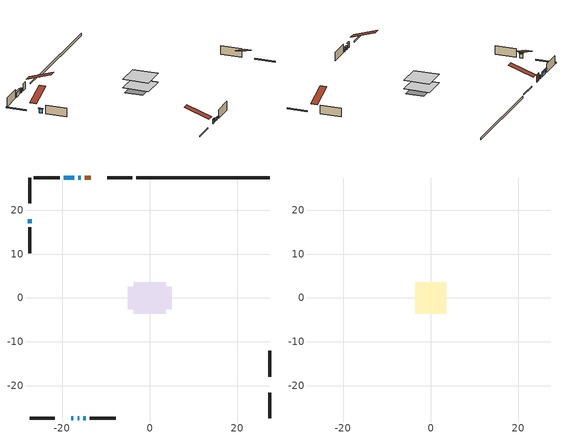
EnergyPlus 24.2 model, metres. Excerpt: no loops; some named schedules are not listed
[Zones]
conditioned space
 floor outside (Floor1 construction): -3.59,-3.59 -3.59,3.59 3.59,3.59 3.59,-3.59 z0.64
 floor adiabatic (Floor3 construction): -3.59,-3.59 -3.59,3.59 3.59,3.59 3.59,-3.59 z0.64
 floor adiabatic (AdiabaticFloorConstruction): -3.6,-3.6 -3.6,3.6 3.6,3.6 3.6,-3.6 z0.64
 floor foundation (Slab1 construction): -5.08,-2.54 -5.08,2.54 5.08,2.54 5.08,-2.54 z0
 wall outside (RimJoist1 construction): -4.02,27.39 -9.74,27.39 / -27.39,-27.39 -21.67,-27.39 / -27.39,27.39 -27.39,21.67 / 27.39,-27.39 27.39,-21.67 z0.64:0.94
 wall outside (AdiabaticWallConstruction 1): -13.44,27.39 -14.85,27.39 z0.64:2.67
 wall outside (AdiabaticWallConstruction): -15.78,27.39 -16.29,27.39 z0.64:1.48; -17.97,-27.39 -17.41,-27.39 / -27.39,17.97 -27.39,17.1 z0.64:1.81; -16.48,-27.39 -16.07,-27.39 z0.64:1.25; -15.15,-27.39 -14.64,-27.39 z0.64:1.3; -17.22,27.39 -19.61,27.39 z0.64:1.84
 wall outside (Wall1 construction): -20.54,27.39 -26.46,27.39 / -13.71,-27.39 -7.79,-27.39 / -27.39,16.18 -27.39,10.26 / 27.39,-17.97 27.39,-12.05 z0.64:3.08
 wall foundation (FoundationWall1 construction): 27.39,27.39 -3.09,27.39 z0:0.64
 window (WindowConstruction 5): -15.78,27.39 -16.29,27.39 z0.64:1.48
 window (WindowConstruction): -17.97,-27.39 -17.41,-27.39 z0.64:1.81
 window (WindowConstruction 1): -16.48,-27.39 -16.08,-27.39 z0.64:1.25
 window (WindowConstruction 2): -15.15,-27.39 -14.64,-27.39 z0.64:1.3
 window (WindowConstruction 3): -17.22,27.39 -19.61,27.39 z0.64:1.83
 window (WindowConstruction 4): -27.39,17.97 -27.39,17.11 z0.64:1.81
 door (Door): -13.44,27.39 -14.85,27.39 z0.64:2.67
 ceiling adiabatic (AdiabaticFloorConstruction): 3.6,-3.6 3.6,3.6 -3.6,3.6 -3.6,-3.6 z0.64
attic - vented
 floor to conditioned space (Floor2 construction Reversed): -3.59,-3.59 -3.59,3.59 3.59,3.59 3.59,-3.59 z3.08
 roof outside (Roof1 construction): -12.51,27.39,3.08 -12.51,20.39,5.41 -10.67,20.39,5.41 -10.67,27.39,3.08; -18.9,-27.39,3.08 -18.9,-20.39,5.41 -20.74,-20.39,5.41 -20.74,-27.39,3.08; -27.39,18.9,3.08 -20.39,18.9,5.41 -20.39,20.74,5.41 -27.39,20.74,3.08; 27.39,-18.9,3.08 20.39,-18.9,5.41 20.39,-20.74,5.41 27.39,-20.74,3.08
shading: -16.49,27.39 -15.58,27.39 -15.58,27.8 -16.49,27.8 z1.68; -17.21,-27.39 -18.17,-27.39 -18.17,-27.8 -17.21,-27.8 z2.01; -15.88,-27.39 -16.68,-27.39 -16.68,-27.8 -15.88,-27.8 z1.45; -14.44,-27.39 -15.35,-27.39 -15.35,-27.8 -14.44,-27.8 z1.5; -19.81,27.39 -17.02,27.39 -17.02,27.8 -19.81,27.8 z2.04; -27.39,16.91 -27.39,18.17 -27.8,18.17 -27.8,16.91 z2.01
[Building]
Building 1: Terrain=Suburbs
[Site:Location]
Erieau AUT_ON: Latitude {deg}=42.25; Longitude {deg}=-81.9; Time Zone {hr}=-5; Elevation {m}=178; Keep Site Location Information=Yes
[Site:GroundTemperature:Shallow]
5.2292, 3.30147, 3.1471, 4.0619, 7.73432, 11.3896, 14.5586, 16.5661, 16.7366, 15.1039, 12.0157, 8.47254
[Site:WaterMainsTemperature]
Calculation Method=Schedule; Temperature Schedule=mains temperature schedule
[Material] Roughness=Rough; Thermal Absorptance=0.9
Name | Thickness {m} | Conductivity {W/m-K} | Density {kg/m3} | Specific Heat {J/kg-K} | Solar Absorptance | Visible Absorptance
asphalt or fiberglass shingles | 0.00635 | 0.162714 | 1121.4 | 1465.45 | 0.4 | 0.4
ceiling loosefill ins | 0.0846667 | 0.0480833 | 16.02 | 1046.75 | 0.7 | 0.7
ceiling stud and cavity | 0.1397 | 0.137024 | 65.682 | 1177.47 | 0.7 | 0.7
concrete 4.0 in. | 0.1016 | 1.803125 | 2242.8 | 837.4 | 0.7 | 0.7
concrete 8.0 in. | 0.2032 | 1.803125 | 2242.8 | 837.4 | 0.7 | 0.7
door material | 0.04445 | 0.327969 | 512.64 | 1214.23 | 0.7 | 0.7
exterior vertical ins | 0.00963796 | 0.029427 | 32.04 | 1214.23 | 0.7 | 0.7
floor covering | 0.0127 | 0.0433444 | 54.468 | 1339.84 | 0.6 | 0.6
floor rigid ins; wall rigid ins | 0.512978 | 0.029427 | 32.04 | 1214.23 | 0.7 | 0.7
floor stud and cavity | 0.1397 | 0.0767884 | 92.3553 | 1139.71 | 0.7 | 0.7
floor stud and cavity 1 | 0.1397 | 0.0881629 | 92.3553 | 1139.71 | 0.7 | 0.7
floor stud and cavity 2 | 0.1397 | 1.75129 | 37.0049 | 1207.88 | 0.7 | 0.7
furniture material conditioned space 1 | 0.1524 | 0.115458 | 640.8 | 1214.23 | 0.6 | 0.6
gypsum board | 0.0127 | 0.160291 | 801 | 837.4 | 0.6 | 0.6
gypsum board 1 | 0.0127 | 0.160291 | 801 | 837.4 | 0.7 | 0.7
osb sheathing 0.5 in. | 0.0127 | 0.115458 | 512.64 | 1214.23 | 0.7 | 0.7
osb sheathing 0.75 in. | 0.01905 | 0.115458 | 512.64 | 1214.23 | 0.7 | 0.7
osb sheathing 2.0 in. | 0.0508 | 0.115458 | 512.64 | 1214.23 | 0.7 | 0.7
rim joist stud and cavity | 0.0508 | 0.0500364 | 125.044 | 1163.47 | 0.6 | 0.6
slab rigid ins | 0.0252857 | 0.029427 | 32.04 | 1214.23 | 0.7 | 0.7
wall stud and cavity | 0.1397 | 0.103982 | 139.0536 | 1170.24 | 0.7 | 0.7
wall stud and cavity 1 | 0.0889 | 0.380278 | 52.3479 | 1209.89 | 0.7 | 0.7
wall stud and cavity 2 | 0.0889 | 0.391764 | 83.0341 | 1211.67 | 0.7 | 0.7
wood siding | 0.0254 | 0.102417 | 544.68 | 1172.36 | 0.4 | 0.4
wood siding 1; wood siding 2; wood siding 3 | 0.0254 | 0.102417 | 544.68 | 1172.36 | 0.7 | 0.7
[WindowMaterial:SimpleGlazingSystem]
Name | U-Factor {W/m2-K} | Solar Heat Gain Coefficient
WindowMaterial | 2.53182 | 0.48
WindowMaterial 1 | 2.63402 | 0.26
WindowMaterial 2 | 2.63686 | 0.42
WindowMaterial 3 | 2.35694 | 0.56
WindowMaterial 4 | 2.41769 | 0.53
WindowMaterial 5 | 2.46652 | 0.55
[Construction]
AdiabaticFloorConstruction: floor stud and cavity 2, floor rigid ins, osb sheathing 0.75 in., floor covering
AdiabaticWallConstruction: wood siding 2, wall rigid ins, wall stud and cavity 1, gypsum board
AdiabaticWallConstruction 1: wood siding 3, wall rigid ins, wall stud and cavity 1, gypsum board
Door: door material
Floor1 construction: floor stud and cavity, osb sheathing 0.75 in., floor covering
Floor2 construction Reversed: gypsum board, ceiling stud and cavity, ceiling loosefill ins
Floor3 construction: floor stud and cavity 1, osb sheathing 0.75 in., floor covering
FoundationWall1 construction: concrete 8.0 in., gypsum board 1
furniture construction conditioned space 1: furniture material conditioned space 1
PartitionWallConstruction: gypsum board, wall stud and cavity 2, gypsum board
RimJoist1 construction: wood siding 1, osb sheathing 2.0 in., rim joist stud and cavity
Roof1 construction: asphalt or fiberglass shingles
Slab1 construction: slab rigid ins, concrete 4.0 in.
Wall1 construction: wood siding, osb sheathing 0.5 in., wall stud and cavity, gypsum board
WindowConstruction: WindowMaterial
WindowConstruction 1: WindowMaterial 1
WindowConstruction 2: WindowMaterial 2
WindowConstruction 3: WindowMaterial 3
WindowConstruction 4: WindowMaterial 4
WindowConstruction 5: WindowMaterial 5
[Zone] Multiplier=1; Part of Total Floor Area=Yes
Name | Volume {m3}
attic - vented | 19.5638
conditioned space | 123.9
[Space]
Name | Zone | Volume {m3}
attic - vented 1 | attic - vented | 19.5638
conditioned space 1 | conditioned space | 123.9
[ZoneInfiltration:EffectiveLeakageArea]
infil attic - vented 1: Zone or Space=attic - vented 1; Schedule=Always On Discrete; Effective Air Leakage Area {cm2}=2479.2; Stack Coefficient=0.000162255; Wind Coefficient=8.60635e-06
[ZoneMixing]
whole house fan mix: Zone or Space=attic - vented; Schedule=Always On Continuous; Design Flow Rate Calculation Method=Flow/Zone; Design Flow Rate {m3/s}=0; Source Zone or Space=conditioned space
[SurfaceProperty:ExposedFoundationPerimeter]
Slab1: Exposed Perimeter Calculation Method=TotalExposedPerimeter; Total Exposed Perimeter {m}=30.48
[InternalMass] Zone or ZoneList=conditioned space; Space or SpaceList=conditioned space 1
Name | Construction | Surface Area {m2}
furniture mass conditioned space 1 | furniture construction conditioned space 1 | 82.66
partition wall mass | PartitionWallConstruction | 155
[Lights]
interior lighting: Zone or ZoneList or Space or SpaceList=conditioned space 1; Schedule=interior lighting schedule; Design Level Calculation Method=LightingLevel; Lighting Level {W}=343.2; Return Air Fraction=0; Fraction Radiant=0.6; Fraction Visible=0.2; Fraction Replaceable=1
[People]
occupants: Zone or ZoneList or Space or SpaceList=conditioned space 1; Number of People Schedule=occupants schedule; Number of People Calculation Method=People; Number of People=3; Fraction Radiant=0.314171; Sensible Heat Fraction=0.56303; Activity Level Schedule=occupants activity schedule; Carbon Dioxide Generation Rate {m3/s-W}=0; Enable ASHRAE 55 Comfort Warnings=No; Mean Radiant Temperature Calculation Type=EnclosureAveraged
[ElectricEquipment] Zone or ZoneList or Space or SpaceList=conditioned space 1; Design Level Calculation Method=EquipmentLevel
Name | Schedule | Design Level {W} | Fraction Latent | Fraction Radiant | Fraction Lost
clothes dryer | clothes dryer schedule | 140.772 | 0.015 | 0.081 | 0.85
clothes washer | clothes washer schedule | 32.1985 | 0.03 | 0.162 | 0.7
cooking range | cooking range schedule | 215.147 | 0.08 | 0.432 | 0.2
dishwasher | dishwasher schedule | 66.8632 | 0.3 | 0.18 | 0.4
fridge | fridge schedule | 72.9452 | 0 | 0.6 | 0
mech vent house fan | mech vent house fan schedule | 0 | 0 | 0 | 1
mech vent house fan cfis | mech vent house fan cfis schedule | 0 | 0 | 0 | 0
misc plug loads | misc plug loads schedule | 494.7 | 0.045 | 0.513 | 0.1
whole house fan | Always On Discrete | 0 | 0 | 0 | 1
[OtherEquipment] Zone or ZoneList or Space or SpaceList=conditioned space 1; Design Level Calculation Method=EquipmentLevel
Name | Fuel Type | Schedule | Design Level {W} | Fraction Latent | Fraction Radiant | Fraction Lost
clothes dryer 1 | Electricity | clothes dryer schedule | 0 | 0.015 | 0.081 | 0.85
cooking range 1 | Electricity | cooking range schedule | 0 | 0.08 | 0.432 | 0.2
general water use latent | None | general water use schedule | 62.594 | 1 | 0 | 0
general water use sensible | None | general water use schedule | -61.6891 | 0 | 0.6 | 0
mech vent house fan latent load | None | Always On Discrete | 0 | 1 | 0 | 0
mech vent house fan sensible load | None | Always On Discrete | 0 | 0 | 0 | 0
water heater energy adjustment1 | Electricity | Always On Discrete | 0.01 | 0 | 0 | 1
[ZoneInfiltration:DesignFlowRate] Zone or ZoneList or Space or SpaceList=conditioned space 1; Schedule=Always On Discrete; Design Flow Rate Calculation Method=Flow/Zone; Design Flow Rate {m3/s}=0
infil flow; natural vent flow; whole house fan flow
[AvailabilityManager:Scheduled]
central ac and furnace airloop Availability Manager: Schedule=Always On Discrete
[Foundation:Kiva]
Foundation Kiva 1: Initial Indoor Air Temperature {C}=18; Wall Height Above Grade {m}=0.639989; Wall Depth Below Slab {m}=0.2032; Custom Block Material Name 1=exterior vertical ins; Custom Block Depth 1 {m}=0.639989; Custom Block X Position 1 {m}=0.2159; Custom Block Z Position 1 {m}=0
[Foundation:Kiva:Settings]
Soil Conductivity {W/m-K}=0.849921; Soil Density {kg/m3}=1842.3; Soil Specific Heat {J/kg-K}=418.7; Ground Solar Absorptivity=0.9; Ground Thermal Absorptivity=0.9; Ground Surface Roughness {m}=0.03; Far-Field Width {m}=40; Deep-Ground Boundary Condition=ZeroFlux; Deep-Ground Depth {m}=40; Minimum Cell Dimension {m}=0.2; Maximum Cell Growth Coefficient=3; Simulation Timestep=Timestep
[Exterior:Lights]
exterior lighting: Schedule=exterior lighting schedule; Design Level {W}=75.6
[EnergyManagementSystem:GlobalVariable]
central_ac_and_furnace_airloop_Fan_RTF
infil_program_Qfan
infil_program_Qinf
natural_vent_program_Qnv
natural_vent_program_Qwhf
[EnergyManagementSystem:Sensor]
Name | Output:Variable or Output:Meter Index Key | Output:Variable or Output:Meter
airflow_gain | infil flow | Infiltration Sensible Heat Gain Energy
airflow_gain_1 | natural vent flow | Infiltration Sensible Heat Gain Energy
airflow_gain_2 | whole house fan flow | Infiltration Sensible Heat Gain Energy
airflow_loss | infil flow | Infiltration Sensible Heat Loss Energy
airflow_loss_1 | natural vent flow | Infiltration Sensible Heat Loss Energy
airflow_loss_2 | whole house fan flow | Infiltration Sensible Heat Loss Energy
clg_load_cond |  | Cooling:EnergyTransfer:Zone:CONDITIONED SPACE
clg_sp_s; clg_sp_s_1 | cooling setpoint | Schedule Value
clothes_dryer_exhaust_0_sch_s | clothes dryer exhaust 0 schedule | Schedule Value
cool_season | cooling season schedule | Schedule Value
htg_load_cond |  | Heating:EnergyTransfer:Zone:CONDITIONED SPACE
htg_sp_s; htg_sp_s_1 | heating setpoint | Schedule Value
ig_ee_conv | clothes dryer | Electric Equipment Convective Heating Energy
ig_ee_conv_2 | cooking range | Electric Equipment Convective Heating Energy
ig_ee_conv_4 | fridge | Electric Equipment Convective Heating Energy
ig_ee_conv_5 | misc plug loads | Electric Equipment Convective Heating Energy
ig_ee_conv_6 | whole house fan | Electric Equipment Convective Heating Energy
ig_ee_rad | clothes dryer | Electric Equipment Radiant Heating Energy
ig_ee_rad_2 | cooking range | Electric Equipment Radiant Heating Energy
ig_ee_rad_4 | fridge | Electric Equipment Radiant Heating Energy
ig_ee_rad_5 | misc plug loads | Electric Equipment Radiant Heating Energy
ig_ee_rad_6 | whole house fan | Electric Equipment Radiant Heating Energy
ig_lgt_conv | interior lighting | Lights Convective Heating Energy
ig_lgt_rad | interior lighting | Lights Radiant Heating Energy
ig_lgt_vis | interior lighting | Lights Visible Radiation Heating Energy
ig_oe_conv | clothes dryer 1 | Other Equipment Convective Heating Energy
ig_oe_conv_1 | cooking range 1 | Other Equipment Convective Heating Energy
ig_oe_conv_2 | general water use latent | Other Equipment Convective Heating Energy
ig_oe_conv_3 | general water use sensible | Other Equipment Convective Heating Energy
ig_oe_conv_4 | water heater energy adjustment1 | Other Equipment Convective Heating Energy
ig_oe_rad | clothes dryer 1 | Other Equipment Radiant Heating Energy
ig_oe_rad_1 | cooking range 1 | Other Equipment Radiant Heating Energy
ig_oe_rad_2 | general water use latent | Other Equipment Radiant Heating Energy
ig_oe_rad_3 | general water use sensible | Other Equipment Radiant Heating Energy
ig_oe_rad_4 | water heater energy adjustment1 | Other Equipment Radiant Heating Energy
ig_ppl_conv | occupants | People Convective Heating Energy
ig_ppl_rad | occupants | People Radiant Heating Energy
im_conv | furniture mass conditioned space 1 | Surface Inside Face Convection Heat Gain Energy
im_conv_1 | partition wall mass | Surface Inside Face Convection Heat Gain Energy
im_ig | furniture mass conditioned space 1 | Surface Inside Face Internal Gains Radiation Heat Gain Energy
im_ig_1 | partition wall mass | Surface Inside Face Internal Gains Radiation Heat Gain Energy
im_lgt | furniture mass conditioned space 1 | Surface Inside Face Lights Radiation Heat Gain Energy
im_lgt_1 | partition wall mass | Surface Inside Face Lights Radiation Heat Gain Energy
im_sol | furniture mass conditioned space 1 | Surface Inside Face Solar Radiation Heat Gain Energy
im_sol_1 | partition wall mass | Surface Inside Face Solar Radiation Heat Gain Energy
im_surf | furniture mass conditioned space 1 | Surface Inside Face Net Surface Thermal Radiation Heat Gain Energy
im_surf_1 | partition wall mass | Surface Inside Face Net Surface Thermal Radiation Heat Gain Energy
mv_conv | mech vent house fan | Electric Equipment Convective Heating Energy
mv_conv_1 | mech vent house fan cfis | Electric Equipment Convective Heating Energy
mv_conv_2 | mech vent house fan latent load | Other Equipment Convective Heating Energy
mv_conv_3 | mech vent house fan sensible load | Other Equipment Convective Heating Energy
mv_rad | mech vent house fan | Electric Equipment Radiant Heating Energy
mv_rad_1 | mech vent house fan cfis | Electric Equipment Radiant Heating Energy
mv_rad_2 | mech vent house fan latent load | Other Equipment Radiant Heating Energy
mv_rad_3 | mech vent house fan sensible load | Other Equipment Radiant Heating Energy
natural_vent_s | natural vent schedule | Schedule Value
out_pb_s |  | Site Outdoor Air Barometric Pressure
out_wt_s |  | Site Outdoor Air Humidity Ratio
site_vw_s |  | Site Wind Speed
ss_back_out | Window1 | Surface Window Shortwave from Zone Back Out Window Heat Transfer Rate
ss_back_out_1 | Window2 | Surface Window Shortwave from Zone Back Out Window Heat Transfer Rate
ss_back_out_2 | Window3 | Surface Window Shortwave from Zone Back Out Window Heat Transfer Rate
ss_back_out_3 | Window4 | Surface Window Shortwave from Zone Back Out Window Heat Transfer Rate
ss_back_out_4 | Window5 | Surface Window Shortwave from Zone Back Out Window Heat Transfer Rate
ss_back_out_5 | Window7 | Surface Window Shortwave from Zone Back Out Window Heat Transfer Rate
ss_conv | Door1 | Surface Inside Face Convection Heat Gain Energy
ss_conv_1 | Window1 | Surface Inside Face Convection Heat Gain Energy
ss_conv_2 | Window2 | Surface Inside Face Convection Heat Gain Energy
ss_conv_3 | Window3 | Surface Inside Face Convection Heat Gain Energy
ss_conv_4 | Window4 | Surface Inside Face Convection Heat Gain Energy
ss_conv_5 | Window5 | Surface Inside Face Convection Heat Gain Energy
ss_conv_6 | Window7 | Surface Inside Face Convection Heat Gain Energy
ss_ig | Door1 | Surface Inside Face Internal Gains Radiation Heat Gain Energy
ss_ig_1 | Window1 | Surface Inside Face Internal Gains Radiation Heat Gain Energy
ss_ig_2 | Window2 | Surface Inside Face Internal Gains Radiation Heat Gain Energy
ss_ig_3 | Window3 | Surface Inside Face Internal Gains Radiation Heat Gain Energy
ss_ig_4 | Window4 | Surface Inside Face Internal Gains Radiation Heat Gain Energy
ss_ig_5 | Window5 | Surface Inside Face Internal Gains Radiation Heat Gain Energy
ss_ig_6 | Window7 | Surface Inside Face Internal Gains Radiation Heat Gain Energy
ss_lgt | Door1 | Surface Inside Face Lights Radiation Heat Gain Energy
ss_sol | Door1 | Surface Inside Face Solar Radiation Heat Gain Energy
ss_surf | Door1 | Surface Inside Face Net Surface Thermal Radiation Heat Gain Energy
ss_surf_1 | Window1 | Surface Inside Face Net Surface Thermal Radiation Heat Gain Energy
ss_surf_2 | Window2 | Surface Inside Face Net Surface Thermal Radiation Heat Gain Energy
ss_surf_3 | Window3 | Surface Inside Face Net Surface Thermal Radiation Heat Gain Energy
ss_surf_4 | Window4 | Surface Inside Face Net Surface Thermal Radiation Heat Gain Energy
ss_surf_5 | Window5 | Surface Inside Face Net Surface Thermal Radiation Heat Gain Energy
ss_surf_6 | Window7 | Surface Inside Face Net Surface Thermal Radiation Heat Gain Energy
ss_trans_in | Window1 | Surface Window Transmitted Solar Radiation Rate
ss_trans_in_1 | Window2 | Surface Window Transmitted Solar Radiation Rate
ss_trans_in_2 | Window3 | Surface Window Transmitted Solar Radiation Rate
ss_trans_in_3 | Window4 | Surface Window Transmitted Solar Radiation Rate
ss_trans_in_4 | Window5 | Surface Window Transmitted Solar Radiation Rate
ss_trans_in_5 | Window7 | Surface Window Transmitted Solar Radiation Rate
ss_trans_out | Window1 | Surface Inside Face Initial Transmitted Diffuse Transmitted Out Window Solar Radiation Rate
ss_trans_out_1 | Window2 | Surface Inside Face Initial Transmitted Diffuse Transmitted Out Window Solar Radiation Rate
ss_trans_out_2 | Window3 | Surface Inside Face Initial Transmitted Diffuse Transmitted Out Window Solar Radiation Rate
ss_trans_out_3 | Window4 | Surface Inside Face Initial Transmitted Diffuse Transmitted Out Window Solar Radiation Rate
ss_trans_out_4 | Window5 | Surface Inside Face Initial Transmitted Diffuse Transmitted Out Window Solar Radiation Rate
ss_trans_out_5 | Window7 | Surface Inside Face Initial Transmitted Diffuse Transmitted Out Window Solar Radiation Rate
s_conv | Floor1 | Surface Inside Face Convection Heat Gain Energy
s_conv_1 | Floor2 | Surface Inside Face Convection Heat Gain Energy
s_conv_10 | Slab1 | Surface Inside Face Convection Heat Gain Energy
s_conv_11 | Wall1:0 | Surface Inside Face Convection Heat Gain Energy
s_conv_12 | Wall1:180 | Surface Inside Face Convection Heat Gain Energy
s_conv_13 | Wall1:270 | Surface Inside Face Convection Heat Gain Energy
s_conv_14 | Wall1:90 | Surface Inside Face Convection Heat Gain Energy
s_conv_2 | Floor3 | Surface Inside Face Convection Heat Gain Energy
s_conv_3 | FoundationWall1 | Surface Inside Face Convection Heat Gain Energy
s_conv_4 | inferred conditioned ceiling | Surface Inside Face Convection Heat Gain Energy
s_conv_5 | inferred conditioned floor | Surface Inside Face Convection Heat Gain Energy
s_conv_6 | RimJoist1:0 | Surface Inside Face Convection Heat Gain Energy
s_conv_7 | RimJoist1:180 | Surface Inside Face Convection Heat Gain Energy
s_conv_8 | RimJoist1:270 | Surface Inside Face Convection Heat Gain Energy
s_conv_9 | RimJoist1:90 | Surface Inside Face Convection Heat Gain Energy
s_ig | Floor1 | Surface Inside Face Internal Gains Radiation Heat Gain Energy
s_ig_1 | Floor2 | Surface Inside Face Internal Gains Radiation Heat Gain Energy
s_ig_10 | Slab1 | Surface Inside Face Internal Gains Radiation Heat Gain Energy
s_ig_11 | Wall1:0 | Surface Inside Face Internal Gains Radiation Heat Gain Energy
s_ig_12 | Wall1:180 | Surface Inside Face Internal Gains Radiation Heat Gain Energy
s_ig_13 | Wall1:270 | Surface Inside Face Internal Gains Radiation Heat Gain Energy
s_ig_14 | Wall1:90 | Surface Inside Face Internal Gains Radiation Heat Gain Energy
s_ig_2 | Floor3 | Surface Inside Face Internal Gains Radiation Heat Gain Energy
s_ig_3 | FoundationWall1 | Surface Inside Face Internal Gains Radiation Heat Gain Energy
s_ig_4 | inferred conditioned ceiling | Surface Inside Face Internal Gains Radiation Heat Gain Energy
s_ig_5 | inferred conditioned floor | Surface Inside Face Internal Gains Radiation Heat Gain Energy
s_ig_6 | RimJoist1:0 | Surface Inside Face Internal Gains Radiation Heat Gain Energy
s_ig_7 | RimJoist1:180 | Surface Inside Face Internal Gains Radiation Heat Gain Energy
s_ig_8 | RimJoist1:270 | Surface Inside Face Internal Gains Radiation Heat Gain Energy
s_ig_9 | RimJoist1:90 | Surface Inside Face Internal Gains Radiation Heat Gain Energy
s_lgt | Floor1 | Surface Inside Face Lights Radiation Heat Gain Energy
s_lgt_1 | Floor2 | Surface Inside Face Lights Radiation Heat Gain Energy
s_lgt_10 | Slab1 | Surface Inside Face Lights Radiation Heat Gain Energy
s_lgt_11 | Wall1:0 | Surface Inside Face Lights Radiation Heat Gain Energy
s_lgt_12 | Wall1:180 | Surface Inside Face Lights Radiation Heat Gain Energy
s_lgt_13 | Wall1:270 | Surface Inside Face Lights Radiation Heat Gain Energy
s_lgt_14 | Wall1:90 | Surface Inside Face Lights Radiation Heat Gain Energy
s_lgt_2 | Floor3 | Surface Inside Face Lights Radiation Heat Gain Energy
s_lgt_3 | FoundationWall1 | Surface Inside Face Lights Radiation Heat Gain Energy
s_lgt_4 | inferred conditioned ceiling | Surface Inside Face Lights Radiation Heat Gain Energy
s_lgt_5 | inferred conditioned floor | Surface Inside Face Lights Radiation Heat Gain Energy
s_lgt_6 | RimJoist1:0 | Surface Inside Face Lights Radiation Heat Gain Energy
s_lgt_7 | RimJoist1:180 | Surface Inside Face Lights Radiation Heat Gain Energy
s_lgt_8 | RimJoist1:270 | Surface Inside Face Lights Radiation Heat Gain Energy
s_lgt_9 | RimJoist1:90 | Surface Inside Face Lights Radiation Heat Gain Energy
s_sol | Floor1 | Surface Inside Face Solar Radiation Heat Gain Energy
s_sol_1 | Floor2 | Surface Inside Face Solar Radiation Heat Gain Energy
s_sol_10 | Slab1 | Surface Inside Face Solar Radiation Heat Gain Energy
s_sol_11 | Wall1:0 | Surface Inside Face Solar Radiation Heat Gain Energy
s_sol_12 | Wall1:180 | Surface Inside Face Solar Radiation Heat Gain Energy
s_sol_13 | Wall1:270 | Surface Inside Face Solar Radiation Heat Gain Energy
s_sol_14 | Wall1:90 | Surface Inside Face Solar Radiation Heat Gain Energy
s_sol_2 | Floor3 | Surface Inside Face Solar Radiation Heat Gain Energy
s_sol_3 | FoundationWall1 | Surface Inside Face Solar Radiation Heat Gain Energy
s_sol_4 | inferred conditioned ceiling | Surface Inside Face Solar Radiation Heat Gain Energy
s_sol_5 | inferred conditioned floor | Surface Inside Face Solar Radiation Heat Gain Energy
s_sol_6 | RimJoist1:0 | Surface Inside Face Solar Radiation Heat Gain Energy
s_sol_7 | RimJoist1:180 | Surface Inside Face Solar Radiation Heat Gain Energy
s_sol_8 | RimJoist1:270 | Surface Inside Face Solar Radiation Heat Gain Energy
s_sol_9 | RimJoist1:90 | Surface Inside Face Solar Radiation Heat Gain Energy
s_surf | Floor1 | Surface Inside Face Net Surface Thermal Radiation Heat Gain Energy
s_surf_1 | Floor2 | Surface Inside Face Net Surface Thermal Radiation Heat Gain Energy
s_surf_10 | Slab1 | Surface Inside Face Net Surface Thermal Radiation Heat Gain Energy
s_surf_11 | Wall1:0 | Surface Inside Face Net Surface Thermal Radiation Heat Gain Energy
s_surf_12 | Wall1:180 | Surface Inside Face Net Surface Thermal Radiation Heat Gain Energy
s_surf_13 | Wall1:270 | Surface Inside Face Net Surface Thermal Radiation Heat Gain Energy
s_surf_14 | Wall1:90 | Surface Inside Face Net Surface Thermal Radiation Heat Gain Energy
s_surf_2 | Floor3 | Surface Inside Face Net Surface Thermal Radiation Heat Gain Energy
s_surf_3 | FoundationWall1 | Surface Inside Face Net Surface Thermal Radiation Heat Gain Energy
s_surf_4 | inferred conditioned ceiling | Surface Inside Face Net Surface Thermal Radiation Heat Gain Energy
s_surf_5 | inferred conditioned floor | Surface Inside Face Net Surface Thermal Radiation Heat Gain Energy
s_surf_6 | RimJoist1:0 | Surface Inside Face Net Surface Thermal Radiation Heat Gain Energy
s_surf_7 | RimJoist1:180 | Surface Inside Face Net Surface Thermal Radiation Heat Gain Energy
s_surf_8 | RimJoist1:270 | Surface Inside Face Net Surface Thermal Radiation Heat Gain Energy
s_surf_9 | RimJoist1:90 | Surface Inside Face Net Surface Thermal Radiation Heat Gain Energy
[EnergyManagementSystem:Actuator]
Name | Actuated Component Unique | Actuated Component Type | Actuated Component Control Type
fridge_schedule_act | fridge schedule | Schedule:Constant | Schedule Value
infil_flow_act | infil flow | Zone Infiltration | Air Exchange Flow Rate
mech_vent_house_fan_cfis_act | mech vent house fan cfis | ElectricEquipment | Electricity Rate
mech_vent_house_fan_latent_load_act | mech vent house fan latent load | OtherEquipment | Power Level
mech_vent_house_fan_sensible_load_act | mech vent house fan sensible load | OtherEquipment | Power Level
natural_vent_flow_act | natural vent flow | Zone Infiltration | Air Exchange Flow Rate
water_heater_ec_adj_act | water heater energy adjustment1 | OtherEquipment | Power Level
